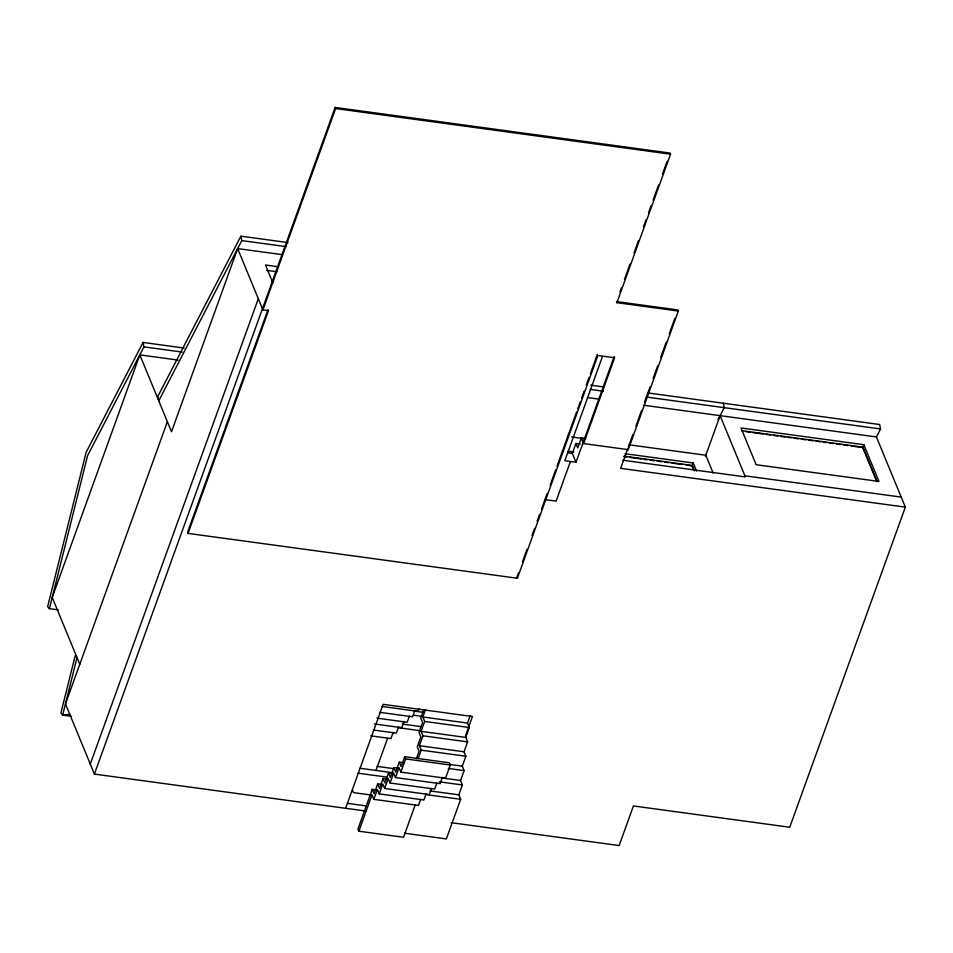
<?xml version="1.0" encoding="UTF-8"?>
<svg xmlns="http://www.w3.org/2000/svg" width="953" height="953" viewBox="0 0 953 953"><rect width="100%" height="100%" fill="white"/><g stroke="black" fill="none" stroke-linecap="round" stroke-linejoin="round"><path stroke-width="1.43" d="M58.24 609.86L49.425 608.657L87.581 455.677L143.951 346.892L143.057 342.449L184.179 348.048M178.14 360.091L139.817 354.873L52.224 597.436L79.778 664.289M167.371 421.726L65.471 703.886L94.407 774.086L366.107 811.086M281.874 254.618L237.654 248.59L171.504 431.745L139.817 354.873M90.273 764.056L258.311 298.73M94.407 774.086L335.146 107.439L670.09 153.064L670.543 154.183L616.913 302.685L678.322 311.047L628.265 449.661L583.605 443.574L581.306 438.011L585.63 438.594M583.605 443.574L614.59 357.768L597.841 355.493L517.396 578.257L188.039 533.394L268.484 310.63L262.909 309.868L335.611 108.559L335.146 107.439M268.031 309.511L187.586 532.274L188.039 533.394M345.605 808.299L383.154 704.338L472.462 716.513L465.409 736.026M375.982 770.441L387.573 738.325M376.578 789.966L372.254 789.37L357.959 828.979L358.876 831.207L403.536 837.282L415.127 805.178M393.16 732.404L390.933 738.587L370.753 735.847M358.876 831.207L371.98 794.897L373.826 799.353L418.486 805.44L420.714 799.257M381.998 784.522L377.674 783.926L374.1 793.825L372.254 789.37M398.568 726.96L396.341 733.143L373.29 730.01M373.826 799.353L377.4 789.453L379.234 793.909L423.894 799.996L426.122 793.813M387.406 779.077L383.082 778.482L379.508 788.381L377.674 783.926M403.989 721.516L401.749 727.699L374.386 723.97M379.234 793.909L382.808 784.009L384.643 788.465L429.303 794.552L431.542 788.369M392.815 773.633L388.49 773.038L384.917 782.937L383.082 778.482M409.397 716.072L407.169 722.255L376.911 718.133M384.643 788.465L388.216 778.565L390.063 783.021L434.723 789.108L436.95 782.925M398.235 768.189L393.911 767.594L390.337 777.493L388.49 773.038M414.805 710.628L412.578 716.811L379.437 712.296M390.063 783.021L393.637 773.121L395.471 777.577L440.131 783.664L442.359 777.481M403.643 762.745L399.319 762.15L395.745 772.049L393.911 767.594M418.939 708.734L417.986 711.367L381.974 706.459M395.471 777.577L399.045 767.677L400.879 772.133L445.539 778.22L450.304 765.021L449.387 762.793L404.727 756.706L401.153 766.605L399.319 762.15M400.879 772.133L405.656 758.933L404.727 756.706M423.608 710.14L420.749 718.05L422.584 722.517L419.01 732.416L420.845 736.872L417.271 746.771L419.106 751.226L416.425 758.648M418.081 758.814L421.214 750.154L419.38 745.699L422.953 735.799L421.119 731.344L424.693 721.445L422.858 716.978L425.538 709.556M518.444 572.967L516.943 577.137L517.396 578.257M522.47 561.829L526.997 549.297M532.024 535.372L534.538 528.415M537.004 521.589L539.565 514.489M541.578 508.914L543.079 504.745M543.46 503.708L547.105 493.606M550.119 485.256L555.659 469.936M556.981 466.255L559.494 459.31M559.673 458.798L568.012 435.712M568.226 435.128L571.74 425.383M572.026 424.597L576.541 412.101M577.78 408.67L580.294 401.713M581.556 398.211L584.058 391.266M586.321 385.012L589.073 377.376M590.348 373.874L595.601 359.329M595.875 358.554L597.388 354.373M619.962 291.856L621.463 287.699M624.477 279.372L629.993 264.1M633.995 252.998L638.51 240.501M643.525 226.623L646.027 219.69M648.528 212.745L651.042 205.812M653.043 200.261L658.559 184.989M662.573 173.887L667.076 161.391M404.572 833.22L446.349 838.914L460.656 799.305L458.822 794.85L462.396 784.95L460.561 780.495L464.135 770.596L462.3 766.141L465.874 756.241L464.04 751.786L467.613 741.875L465.779 737.419L469.352 727.52L467.518 723.065L470.198 715.643M602.463 356.529L564.831 460.74L575.993 462.265L614.137 356.66L614.59 357.768M575.993 462.265L572.324 453.354L575.898 443.455L580.222 444.038M570.418 461.502L556.111 501.111L544.949 499.586M581.306 438.011L577.732 447.91L575.898 443.455M628.313 447.148L632.863 434.544M635.889 426.146L641.452 410.743M644.49 402.345L650.053 386.942M653.079 378.544L657.63 365.94M660.667 357.542L666.23 342.139M669.268 333.741L674.831 318.338M691.854 466.708L693.2 462.991L625.013 453.699M705.446 456.249L720.111 415.639L745.377 476.929L622.821 460.228M863.799 444.682L878.964 481.444L756.146 464.719L740.993 427.957L863.799 444.682L862.763 447.565L876.796 481.61M643.478 405.204L876.415 436.939L905.35 507.127L789.739 827.252L633.435 805.952L619.14 845.561L451.138 822.677M143.057 342.449L86.163 452.234L47.65 606.62L49.425 608.657M240.883 236.165L157.853 396.388L158.758 400.832L241.788 240.609L240.883 236.165L288.056 242.586M718.074 419.57L724.256 407.658L723.351 403.214M876.486 436.819L880.56 428.957L879.655 424.514L648.183 392.981M70.057 714.333L62.672 715.119L60.897 713.07L75.251 655.557L77.014 657.606L62.672 715.119L71.487 716.311M335.611 108.559L670.543 154.183M241.788 240.609L286.007 246.624M277.204 266.602L265.494 265.005L272.868 282.898M266.626 270.354L276.882 271.748M590.717 385.155L603.976 386.954M590.145 389.396L603.404 391.195M646.146 397.02L880.56 428.957M587.477 397.58L599.27 399.188M143.951 346.892L182.154 352.086M741.565 430.625L862.906 447.16L876.939 481.205M745.794 431.638L750.19 432.233M753.108 432.638L763.341 434.032M766.272 434.425L770.655 435.021M773.574 435.426L777.97 436.021M780.888 436.414L785.272 437.01M788.202 437.415L791.121 437.808M794.052 438.213L798.435 438.809M801.354 439.202L805.738 439.798M808.668 440.203L813.052 440.798M815.982 441.191L820.366 441.799M823.285 442.192L826.215 442.585M829.134 442.99L833.518 443.586M836.448 443.979L840.832 444.586M843.75 444.98L848.146 445.575M851.065 445.98L861.298 447.374M571.705 436.974L584.963 438.785M629.183 444.813L705.816 455.248L713.142 473.022M624.12 456.177L692.307 465.469L694.546 470.913M623.965 456.594L626.871 456.987M629.778 457.38L641.381 458.965M644.276 459.358L647.182 459.751M650.089 460.144L654.437 460.74M657.344 461.133L661.692 461.728M664.586 462.122L668.946 462.717M671.841 463.11L682.003 464.492M686.351 465.088L692.152 465.886L693.844 469.96M568.071 451.21L573.897 451.996M744.912 475.809L901.216 497.097M568.131 452.782L572.324 453.354M905.35 507.127L620.653 468.352L627.801 448.541L628.265 449.661M414.281 711.093L422.918 712.272M413.233 715.155L421.881 716.334M422.858 716.978L467.518 723.065M424.693 721.445L469.352 727.52M402.452 724.077L421.178 726.627M398.533 727.747L420.142 730.689M421.119 731.344L465.779 737.419M422.953 735.799L467.613 741.875M419.38 745.699L464.04 751.786M421.214 750.154L465.874 756.241M449.328 764.377L462.3 766.141M405.656 758.933L450.304 765.021M448.291 768.44L464.135 770.596M377.019 766.367L394.316 768.726M441.835 777.946L460.561 780.495M359.96 768.249L393.458 772.812M439.345 781.817L462.396 784.95M358.173 773.205L387.299 777.171M430.006 790.93L458.822 794.85M426.086 794.599L460.656 799.305M370.979 794.993L353.503 792.61L352.407 789.942M347.392 803.343L366.428 805.94M678.322 311.047L677.857 309.939L616.46 301.577L616.913 302.685M693.2 462.991L696.572 471.163M237.654 248.59L262.909 309.868"/></g></svg>
